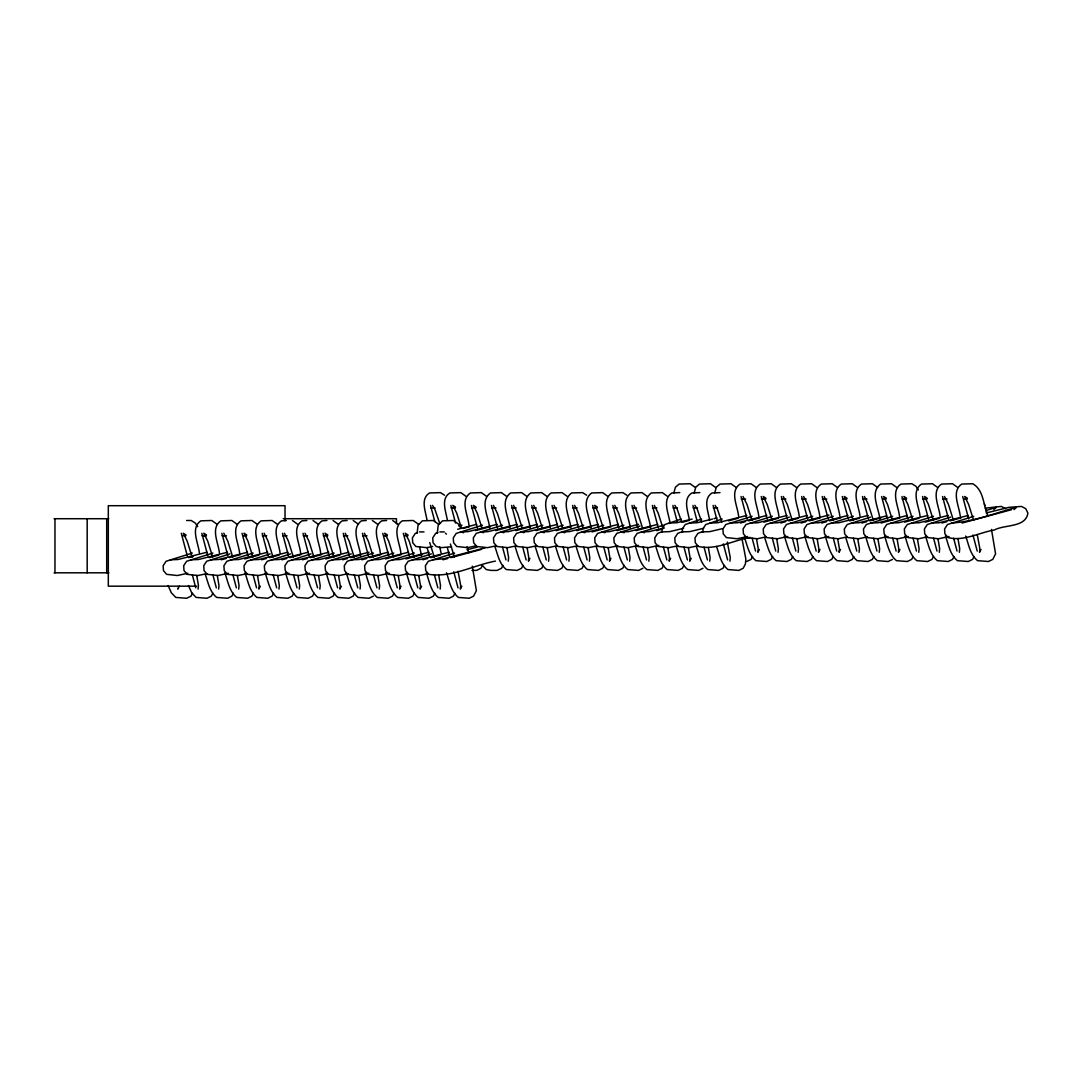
<?xml version="1.0" encoding="UTF-8"?>
<svg xmlns="http://www.w3.org/2000/svg" width="1082" height="1082" viewBox="0 0 1082 1082"><rect width="100%" height="100%" fill="white"/><g stroke="black" fill="none" stroke-linecap="round" stroke-linejoin="round"><path stroke-width="1.5" d="M673.788 493.054L675.452 487.198L679.131 484.073L690.086 483.735L695.361 487.509M694.13 493.054L695.78 487.198L699.472 484.073L710.428 483.735L715.689 487.509M714.675 493.054L716.325 487.198L720.017 484.073L730.972 483.735L736.233 487.509M178.192 588.162L177.759 589.095L179.247 586.214M198.087 589.095L198.439 585.524L196.735 575.408M218.632 589.095L218.983 585.524L217.279 575.408M238.689 589.095L239.041 585.524L237.323 575.408M278.967 589.095L279.318 585.524L277.614 575.408M299.295 589.095L299.66 585.524L297.942 575.408M319.839 589.095L320.204 585.524L318.487 575.408M360.063 589.095L360.414 585.524L358.71 575.408M379.241 589.095L379.593 585.524L377.875 575.408M440.158 589.095L440.509 585.524L438.805 575.408M508.27 561.22L508.621 557.649L506.903 547.533M548.56 561.22L548.912 557.649L547.194 547.533M568.889 561.22L569.24 557.649L567.523 547.533M589.433 561.22L589.785 557.649L588.067 547.533M629.656 561.22L630.008 557.649L628.29 547.533M648.821 561.22L649.173 557.649L647.469 547.533M709.751 561.22L710.103 557.649L708.385 547.533M729.917 561.22L730.269 557.649L727.32 542.055M778.039 552.32L778.391 548.75L776.687 538.647M798.164 552.32L798.516 548.75L796.798 538.647M859.081 552.32L859.433 548.75L857.728 538.647M879.26 552.32L879.612 548.75L877.894 538.647M918.753 552.32L919.105 548.75L917.401 538.647M939.298 552.32L939.649 548.75L937.945 538.647M959.355 552.32L959.707 548.75L957.989 538.647M192.515 593.261L191.014 596.128L186.672 598.265L175.798 597.426L171.348 592.801L168.143 585.551M212.843 593.261L211.355 596.128L207.014 598.265L196.126 597.426L191.69 592.801L188.484 585.551M233.387 593.261L231.9 596.128L227.558 598.265L216.671 597.426C209.638 591.786 208.123 582.414 205.255 574.353M253.431 593.261L251.944 596.128L247.602 598.265L236.715 597.426C229.303 591.381 227.896 581.332 224.826 572.797M260.343 586.214L258.855 589.095L259.207 585.524L257.489 575.408M273.611 593.261L272.109 596.128L267.768 598.265L256.894 597.426C249.469 591.381 248.062 581.332 244.992 572.797M293.722 593.261L292.235 596.128L287.893 598.265L277.006 597.426C269.58 591.381 268.187 581.332 265.117 572.797M314.05 593.261L312.563 596.128L308.221 598.265L297.334 597.426C289.922 591.381 288.515 581.332 285.445 572.797M334.595 593.261L333.107 596.128L328.766 598.265L317.878 597.426C310.466 591.381 309.06 581.332 305.99 572.797M341.385 586.214L339.897 589.095L340.248 585.524L338.531 575.408M354.639 593.261L353.151 596.128L348.81 598.265L337.936 597.426C330.51 591.381 329.104 581.332 326.034 572.797M393.983 593.261L392.495 596.128L388.154 598.265L377.28 597.426C369.855 591.381 368.448 581.332 365.378 572.797M401.057 586.214L399.569 589.095L399.921 585.524L398.203 575.408M414.325 593.261L412.824 596.128L408.482 598.265L397.608 597.426C390.183 591.381 388.776 581.332 385.706 572.797M421.601 586.214L420.114 589.095L420.465 585.524L418.748 575.408M434.869 593.261L433.368 596.128L429.027 598.265L418.152 597.426C410.727 591.381 409.321 581.332 406.25 572.797M454.913 593.261L453.426 596.128L449.084 598.265L438.196 597.426C430.771 591.381 429.378 581.332 426.308 572.797M461.825 586.214L460.337 589.095L460.689 585.524L458.051 571.296M482.423 565.399L480.935 568.266L476.594 570.403L471.995 570.403M502.968 565.399L501.48 568.266L497.138 570.403L490.998 570.403L486.264 569.551L481.815 564.926M523.025 565.399L521.524 568.266L517.182 570.403L506.308 569.551C499.275 563.911 497.761 554.552 494.893 546.491M529.937 558.353L528.435 561.22L528.787 557.649L527.083 547.533M543.191 565.399L541.703 568.266L537.362 570.403L526.474 569.551C519.441 563.911 517.926 554.552 515.059 546.491M563.303 565.399L561.815 568.266L557.473 570.403L546.599 569.551C539.553 563.911 538.052 554.552 535.171 546.491M583.631 565.399L582.143 568.266L577.802 570.403L566.927 569.551C559.894 563.911 558.38 554.552 555.512 546.491M604.175 565.399L602.688 568.266L598.346 570.403L587.472 569.551C580.439 563.911 578.924 554.552 576.057 546.491M610.965 558.353L609.477 561.22L609.829 557.649L608.125 547.533M624.233 565.399L622.745 568.266L618.404 570.403L607.516 569.551C600.483 563.911 598.968 554.552 596.101 546.491M663.577 565.399L662.089 568.266L657.748 570.403L646.86 569.551C639.827 563.911 638.312 554.552 635.445 546.491M670.651 558.353L669.149 561.22L669.501 557.649L667.797 547.533M683.905 565.399L682.417 568.266L678.076 570.403L667.188 569.551C660.155 563.911 658.64 554.552 655.773 546.491M691.195 558.353L689.694 561.22L690.045 557.649L688.341 547.533M724.494 565.399L723.006 568.266L718.664 570.403L707.79 569.551C700.744 563.911 699.243 554.552 696.362 546.491M752.572 556.5L751.084 559.367L746.742 561.504M759.361 549.453L757.873 552.32L758.225 548.75L756.507 538.647M772.629 556.5L771.128 559.367L766.786 561.504L755.912 560.665C748.879 555.012 747.364 545.653 744.497 537.592M792.795 556.5L791.307 559.367L786.966 561.504L776.078 560.665C769.045 555.012 767.53 545.653 764.663 537.592M812.907 556.5L811.419 559.367L807.077 561.504L796.203 560.665C788.778 554.62 787.371 544.571 784.301 536.036M819.98 549.453L818.492 552.32L818.844 548.75L817.126 538.647M833.235 556.5L831.747 559.367L827.405 561.504L816.531 560.665C809.106 554.62 807.699 544.571 804.629 536.036M840.525 549.453L839.037 552.32L839.389 548.75L837.671 538.647M853.793 556.5L852.291 559.367L847.95 561.504L837.076 560.665C829.651 554.62 828.244 544.571 825.174 536.036M873.837 556.5L872.349 559.367L868.007 561.504L857.12 560.665C850.087 555.012 848.572 545.653 845.705 537.592M899.913 549.453L898.425 552.32L898.777 548.75L897.073 538.647M913.181 556.5L911.693 559.367L907.352 561.504L896.464 560.665C889.039 554.62 887.632 544.571 884.576 536.036M933.509 556.5L932.021 559.367L927.68 561.504L916.792 560.665C909.38 554.62 907.974 544.571 904.904 536.036M954.053 556.5L952.566 559.367L948.224 561.504L937.337 560.665C929.925 554.62 928.518 544.571 925.448 536.036M974.098 556.5L972.61 559.367L968.268 561.504L957.394 560.665C949.969 554.62 948.562 544.571 945.492 536.036M981.009 549.453L979.521 552.32L979.873 548.75L977.235 534.535M993.871 509.595L996.184 507.363L985.702 510.636M1014.037 509.595L1016.363 507.363C995.048 513.071 973.827 521.713 951.714 523.012M373.331 596.128L368.989 598.265L358.101 597.426C350.676 591.381 349.283 581.332 346.213 572.797M642.911 568.266L638.569 570.403L627.695 569.551C620.649 563.911 619.147 554.552 616.267 546.491M702.962 568.266L698.62 570.403L687.733 569.551C680.7 563.911 679.185 554.552 676.318 546.491M892.515 559.367L888.173 561.504L877.299 560.665C869.874 554.62 868.467 544.571 865.397 536.036M417.544 532.533L415.299 533.412L412.391 537.876L412.729 542.731L415.853 546.478L426.606 547.654L432.624 546.464M437.885 532.533L435.64 533.412L432.732 537.876L433.057 542.731L436.181 546.478L440.929 547.654L451.6 546.762M662.143 531.641L657.653 533.412L654.745 537.876L655.083 542.731L658.208 546.478L668.96 547.654L677.9 545.761M682.201 531.641L677.711 533.412L674.803 537.876L675.127 542.731L678.252 546.478L689.004 547.654L697.958 545.761M702.367 531.641L697.876 533.412L694.969 537.876L695.293 542.731L698.431 546.478C715.986 550.427 733.109 540.351 750.191 537.429M495.434 561.098C473.429 565.237 451.478 577.91 428.837 574.339L425.713 570.606L425.388 565.737L428.296 561.288L454.589 553.064M681.281 519.076L664.903 524.513L661.995 528.976L662.225 532.222M701.623 519.076L685.244 524.513L682.336 528.976L682.553 532.222M722.167 519.076L705.789 524.513L702.881 528.976L703.097 532.222M229.884 553.903L206.648 561.288L203.741 565.737L204.065 570.606L207.189 574.339L217.942 575.529L228.356 573.284M270.175 553.903L246.926 561.288L244.018 565.737L244.343 570.606L247.48 574.339L258.233 575.529L267.173 573.636M290.503 553.903L267.268 561.288L264.346 565.737L264.684 570.606L267.809 574.339L278.561 575.529L288.975 573.284M311.048 553.903L287.812 561.288L284.904 565.737L285.229 570.606L288.353 574.339L299.105 575.529L309.52 573.284M351.271 553.903L328.022 561.288L325.114 565.737L325.439 570.606L328.576 574.339L339.329 575.529L348.269 573.636M431.366 553.903L408.117 561.288L405.209 565.737L405.534 570.606L408.671 574.339L419.424 575.529L428.364 573.636M485.277 547.803L443.755 558.731L432.53 559.786M640.03 526.041L616.781 533.412L613.873 537.876L614.197 542.731L617.335 546.478L628.074 547.654L638.488 545.409M789.373 517.142L766.124 524.513L763.216 528.976L763.54 533.845L766.665 537.578L777.417 538.755L787.831 536.51M870.469 517.142L847.22 524.513L844.312 528.976L844.636 533.845L847.761 537.578L858.513 538.755L867.466 536.861M950.564 517.142L927.315 524.513L924.407 528.976L924.731 533.845L927.856 537.578L938.608 538.755L949.022 536.51M192.339 553.064L166.046 561.288L163.139 565.737L163.463 570.606L166.601 574.339L177.353 575.529L187.754 573.284M212.884 553.064L186.591 561.288L183.683 565.737L184.008 570.606L187.145 574.339L197.898 575.529L206.838 573.636M253.107 553.064L226.814 561.288L223.906 565.737L224.231 570.606L227.369 574.339L238.108 575.529L247.061 573.636M334.149 553.064L307.856 561.288L304.948 565.737L305.273 570.606L308.411 574.339L319.149 575.529L328.103 573.636M458.89 526.041L461.933 525.203M373.493 553.064L347.2 561.288L344.292 565.737L344.617 570.606L347.741 574.339L358.494 575.529L368.908 573.284M482.477 525.203L456.185 533.412L453.277 537.876L453.601 542.731L456.726 546.478L467.478 547.654L476.432 545.761M393.821 553.064L367.528 561.288L364.62 565.737L364.945 570.606L368.083 574.339L378.822 575.529L389.236 573.284M502.521 525.203L476.229 533.412L473.321 537.876L473.645 542.731L476.783 546.478L487.522 547.654L496.476 545.761M414.365 553.064L388.073 561.288L385.165 565.737L385.49 570.606L388.627 574.339L399.366 575.529L408.32 573.636M522.687 525.203L496.395 533.412L493.487 537.876L493.825 542.731L496.949 546.478L507.701 547.654L516.641 545.761M542.812 525.203L516.52 533.412L513.612 537.876L513.936 542.731L517.061 546.478L527.813 547.654L536.767 545.761M563.14 525.203L536.848 533.412L533.94 537.876L534.265 542.731L537.402 546.478L548.141 547.654L557.095 545.761M583.685 525.203L557.392 533.412L554.484 537.876L554.809 542.731L557.947 546.478L568.686 547.654L577.639 545.761M603.729 525.203L577.436 533.412L574.528 537.876L574.853 542.731L577.991 546.478L588.743 547.654L597.683 545.761M623.908 525.203L597.616 533.412L594.708 537.876L595.032 542.731L598.157 546.478L608.909 547.654L617.863 545.761M663.401 525.203L637.109 533.412L634.201 537.876L634.539 542.731L637.663 546.478L648.416 547.654L658.83 545.409M752.125 516.303L725.833 524.513L722.925 528.976L723.249 533.845L726.387 537.578L737.126 538.755L747.54 536.51M772.291 516.303L745.998 524.513L743.091 528.976L743.429 533.845L746.553 537.578L757.305 538.755L766.245 536.861M812.744 516.303L786.452 524.513L783.544 528.976L783.868 533.845L787.006 537.578L797.745 538.755L808.159 536.51M833.289 516.303L806.996 524.513L804.088 528.976L804.413 533.845L807.551 537.578L818.29 538.755L828.704 536.51M853.333 516.303L827.04 524.513L824.132 528.976L824.457 533.845L827.595 537.578L838.347 538.755L847.287 536.861M892.677 516.303L866.384 524.513L863.477 528.976L863.801 533.845L866.939 537.578L877.678 538.755L888.092 536.51M913.005 516.303L886.713 524.513L883.805 528.976L884.143 533.845L887.267 537.578L898.019 538.755L908.434 536.51M933.55 516.303L907.257 524.513L904.349 528.976L904.687 533.845L907.812 537.578L918.564 538.755L927.504 536.861M973.773 516.303L947.48 524.513L944.572 528.976L944.897 533.845L948.035 537.578C963.71 541.582 979.061 532.574 994.331 530.018C1004.529 524.364 1025.831 527.827 1027.9 513.084L1025.763 508.702L1021.462 506.417L1008.938 507.363L986.148 512.976M188.66 557.636L193.435 556.351M209.205 557.636L218.753 555.066M221.296 559.786L226.07 558.501M229.249 557.636L240.393 554.633M244.654 558.934L258.977 555.066M261.574 559.786L266.348 558.501M269.54 557.636L279.088 555.066M281.915 559.786L286.689 558.501M289.868 557.636L301.012 554.633M302.46 559.786L307.234 558.501M310.412 557.636L321.557 554.633M325.682 558.934L340.019 555.066M342.669 559.786L347.444 558.501M350.636 557.636L360.184 555.066M463.015 528.476L469.385 526.758M361.848 559.786L366.622 558.501M369.801 557.636L380.945 554.633M475.607 530.626L489.93 526.758M385.368 558.934L401.273 554.633M495.651 530.626L509.974 526.758M405.912 558.934L421.818 554.633M515.83 530.626L530.153 526.758M422.764 559.786L427.552 558.501M430.731 557.636L440.279 555.066M535.942 530.626L550.265 526.758M442.944 559.786L447.718 558.501M450.896 557.636L481.138 549.48M556.27 530.626L570.593 526.758M576.814 530.626L591.137 526.758M592.084 531.925L611.195 526.758M617.038 530.626L629.765 527.191M636.202 530.626L650.539 526.758M682.742 522.16L689.112 520.442M656.544 530.626L662.901 528.909M728.389 520.875L737.938 518.292M740.48 523.025L745.255 521.727M748.446 520.875L759.578 517.872M763.838 522.16L778.161 518.292M780.771 523.025L785.546 521.727M788.724 520.875L798.273 518.292M801.099 523.025L805.874 521.727M809.066 520.875L820.197 517.872M821.644 523.025L826.418 521.727M829.61 520.875L840.741 517.872M849.654 520.875L859.203 518.292M861.867 523.025L866.641 521.727M869.82 520.875L880.964 517.872M881.032 523.025L900.143 517.872M904.552 522.16L918.875 518.292M925.096 522.16L939.419 518.292M941.962 523.025L946.736 521.727M949.915 520.875L961.059 517.872M962.128 523.025L1011.481 509.703M207 552.239L177.962 559.516L170.28 559.786M227.545 552.239L198.506 559.516L190.824 559.786M247.589 552.239L218.55 559.516L210.882 559.786M267.754 552.239L238.716 559.516L231.048 559.786M287.88 552.239L258.841 559.516L251.159 559.786M308.208 552.239L279.17 559.516L271.487 559.786M328.752 552.239L299.714 559.516L292.032 559.786M348.796 552.239L319.758 559.516L312.089 559.786M368.976 552.239L339.937 559.516L332.255 559.786M476.58 524.364L457.632 529.287M388.14 552.239L359.102 559.516L351.434 559.786M497.125 524.364L468.087 531.641L460.418 531.911L463.569 532.696M408.469 552.239L379.43 559.516L371.762 559.786M517.169 524.364L488.131 531.641L480.462 531.911L483.627 532.696M429.013 552.239L399.975 559.516L392.306 559.786M537.348 524.364L508.31 531.641L500.628 531.911L503.793 532.696M449.071 552.239L420.032 559.516L412.35 559.786M557.46 524.364L528.422 531.641L520.753 531.911L523.904 532.696M577.788 524.364L548.75 531.641L541.081 531.911L544.246 532.696M598.332 524.364L569.294 531.641L561.626 531.911L564.79 532.696M618.39 524.364L589.352 531.641L581.67 531.911L584.835 532.696M638.556 524.364L609.518 531.641L601.849 531.911L605 532.696M657.734 524.364L628.696 531.641L621.014 531.911L624.179 532.696M746.729 515.478L717.691 522.741L710.022 523.012M766.773 515.478L737.735 522.741L730.066 523.012M786.952 515.478L757.914 522.741L750.232 523.012M807.064 515.478L778.026 522.741L770.357 523.012M828.961 515.059L798.354 522.741L790.685 523.012M847.936 515.478L818.898 522.741L811.229 523.012M867.994 515.478L838.956 522.741L831.274 523.012M886.604 515.884L859.122 522.741L851.453 523.012M907.338 515.478L878.3 522.741L870.618 523.012M927.666 515.478L898.628 522.741L890.946 523.012M948.211 515.478L919.173 522.741L911.49 523.012M968.255 515.478L939.217 522.741L931.548 523.012M466.951 549.737L477.027 547.154M713.985 518.684L716.96 517.913M692.155 519.076L676.818 522.741L669.136 523.012M664.362 527.962L649.024 531.641L641.342 531.911L644.507 532.696M712.497 519.076L697.146 522.741L689.477 523.012M683.594 528.3L669.569 531.641L661.886 531.911M703.652 528.3L689.613 531.641L681.944 531.911M722.506 528.625L709.792 531.641L702.11 531.911M985.215 508.148L1001.283 506.417L1005.597 508.702M286.324 520.496L281.482 520.834C270.838 528.124 279.075 542.988 280.035 552.943M306.869 520.496L302.04 520.834C291.383 528.124 299.619 542.988 300.58 552.943M326.926 520.496L322.084 520.834C311.427 528.124 319.663 542.988 320.637 552.943M347.092 520.496L342.25 520.834C331.606 528.124 339.843 542.988 340.803 552.943M366.257 520.496L361.429 520.834C350.284 529.003 359.63 544.922 360.685 555.729M386.599 520.496L381.757 520.834C371.099 528.124 379.336 542.988 380.309 552.943M679.78 492.621L671.881 492.959C661.602 499.803 669.001 513.977 670.083 523.512M699.838 492.621L691.939 492.959C682.404 498.883 688.233 511.745 689.423 520.388M720.003 492.621L712.105 492.959C702.583 498.883 708.412 511.745 709.603 520.388M741.251 499.045L745.62 499.045M761.417 499.045L765.799 499.045M781.542 499.045L785.911 499.045M801.87 499.045L806.239 499.045M822.415 499.045L826.783 499.045M842.459 499.045L846.841 499.045M862.638 499.045L867.007 499.045M883.264 499.045L886.172 499.045M902.131 499.045L906.513 499.045M922.676 499.045L927.058 499.045M942.733 499.045L947.102 499.045M964.36 499.045L967.267 499.045M430.717 507.945L435.099 507.945M451.059 507.945L455.427 507.945M471.603 507.945L475.972 507.945M491.647 507.945L496.016 507.945M511.813 507.945L516.195 507.945M531.938 507.945L536.307 507.945M552.266 507.945L556.635 507.945M572.811 507.945L577.179 507.945M592.855 507.945L597.223 507.945M613.034 507.945L617.403 507.945M632.199 507.945L636.568 507.945M652.527 507.945L656.909 507.945M673.072 507.945L677.454 507.945M693.129 507.945L697.498 507.945M713.295 507.945L717.664 507.945M54.1 518.724L108.741 518.724M283.227 518.724L396.458 518.724L396.458 523.796M186.645 520.496L191.23 520.496L195.301 523.079L197.695 526.663M419.532 531.911L423.995 531.911M439.874 531.911L444.323 531.911M182.926 535.806L185.847 535.806M202.009 535.806L206.392 535.806M222.053 535.806L226.436 535.806M243.693 535.806L246.601 535.806M262.344 535.806L266.727 535.806M282.673 535.806L287.055 535.806M303.217 535.806L307.599 535.806M323.275 535.806L327.643 535.806M343.44 535.806L347.822 535.806M362.619 535.806L366.987 535.806M384.408 535.806L387.315 535.806M404.952 535.806L407.86 535.806M54.1 572.811L108.876 572.811M196.667 586.173L108.308 586.173L108.308 505.7L285.026 505.7L285.026 520.78M967.376 498.18L964.671 496.462L968.606 504.347L973.597 520.361M927.152 498.18L924.447 496.462L928.397 504.347L933.374 520.361M906.608 498.18L903.903 496.462L907.852 504.347L912.829 520.361M886.28 498.18L883.575 496.462L887.511 504.347L892.501 520.361M846.936 498.18L844.231 496.462L848.166 504.347L853.157 520.361M765.894 498.18L763.189 496.462L767.138 504.347L772.115 520.361M626.857 495.218L622.799 492.621L611.844 492.959C601.186 500.249 609.423 515.127 610.383 525.081M586.647 495.218L582.576 492.621L571.621 492.959C560.476 501.142 569.822 517.061 570.877 527.867M597.332 507.079L594.627 505.348L598.562 513.247L603.174 527.867M476.08 507.079L473.361 505.348L477.311 513.247L481.909 527.867M444.553 495.218L440.482 492.621L429.527 492.959C420.005 498.883 425.835 511.745 427.025 520.388M455.536 507.079L452.817 505.348L456.766 513.247L461.365 527.867M392.712 520.496L397.973 524.27M407.968 534.941L405.25 533.223L409.199 541.122L414.19 557.122M372.384 520.496L377.645 524.27M387.424 534.941L384.705 533.223L388.654 541.122L393.645 557.122M353.205 520.496L358.48 524.27M333.04 520.496L338.301 524.27M312.996 520.496L318.257 524.27M327.751 534.941L325.033 533.223L328.982 541.122L333.973 557.122M292.451 520.496L297.712 524.27M246.71 534.941L243.991 533.223L247.94 541.122L252.931 557.122M206.486 534.941L203.781 533.223L207.73 541.122L212.708 557.122M185.942 534.941L183.237 533.223L187.186 541.122L192.163 557.122M957.759 487.509L952.498 483.735L941.543 484.073C930.885 491.35 939.122 506.227 940.096 516.182M937.715 487.509L932.441 483.735L921.485 484.073C910.841 491.35 919.078 506.227 920.038 516.182M944.491 496.462L948.441 504.347L953.431 520.361M896.843 487.509L891.568 483.735L880.613 484.073C869.468 492.242 878.814 508.161 879.869 518.968M877.664 487.509L872.403 483.735L861.448 484.073C850.79 491.35 859.027 506.227 859.987 516.182M857.499 487.509L852.224 483.735L841.269 484.073C830.611 491.35 838.848 506.227 839.821 516.182M864.396 496.462L868.346 504.347L873.336 520.361M837.441 487.509L832.18 483.735L821.224 484.073C810.567 491.35 818.803 506.227 819.777 516.182M816.896 487.509L811.635 483.735L800.68 484.073C790.022 491.35 798.259 506.227 799.233 516.182M824.173 496.462L828.122 504.347L833.113 520.361M796.568 487.509L791.307 483.735L780.352 484.073C769.694 491.35 777.931 506.227 778.891 516.182M803.628 496.462L807.578 504.347L812.568 520.361M776.457 487.509L771.182 483.735L760.227 484.073C749.583 491.35 757.819 506.227 758.78 516.182M783.3 496.462L787.25 504.347L792.24 520.361M756.277 487.509L751.016 483.735L740.061 484.073C729.403 491.35 737.64 506.227 738.614 516.182M743.009 496.462L746.959 504.347L751.949 520.361M715.067 505.348L717.312 508.919L721.87 521.957M694.887 505.348L697.133 508.919L701.704 521.957M667.567 496.408L662.292 492.621L651.337 492.959C640.192 501.142 649.552 517.061 650.593 527.867M674.843 505.348L677.089 508.919L681.66 521.957M647.239 496.408L641.964 492.621L631.009 492.959C619.864 501.142 629.21 517.061 630.265 527.867M654.299 505.348L658.248 513.247L662.847 527.867M633.971 505.348L637.907 513.247L642.505 527.867M607.895 496.408L602.62 492.621L591.665 492.959C580.52 501.142 589.866 517.061 590.921 527.867M614.792 505.348L618.742 513.247L623.34 527.867M567.293 496.408L562.031 492.621L551.076 492.959C539.932 501.142 549.277 517.061 550.332 527.867M574.569 505.348L578.518 513.247L583.117 527.867M546.965 496.408L541.703 492.621L530.748 492.959C519.603 501.142 528.949 517.061 530.004 527.867M554.025 505.348L557.974 513.247L562.572 527.867M526.853 496.408L521.578 492.621L510.623 492.959C499.478 501.142 508.838 517.061 509.879 527.867M533.697 505.348L537.646 513.247L542.244 527.867M506.674 496.408L501.412 492.621L490.457 492.959C479.312 501.142 488.658 517.061 489.713 527.867M513.585 505.348L517.534 513.247L522.133 527.867M486.63 496.408L481.368 492.621L470.413 492.959C459.755 500.249 467.992 515.127 468.966 525.081M493.406 505.348L497.355 513.247L501.953 527.867M466.085 496.408L460.824 492.621L449.869 492.959C440.333 498.883 446.163 511.745 447.353 520.388M432.489 505.348L434.734 508.919L439.779 523.512M438.575 524.27L433.3 520.496L422.345 520.834L418.058 525.257L417.111 533.142M445.473 533.223L446.406 534.143M418.518 524.27L413.256 520.496L402.301 520.834C391.643 528.124 399.88 542.988 400.854 552.943M364.377 533.223L368.326 541.122L373.317 557.122M345.212 533.223L349.161 541.122L354.139 557.122M304.989 533.223L308.938 541.122L313.929 557.122M277.384 524.27L272.109 520.496L261.154 520.834C250.51 528.124 258.747 542.988 259.707 552.943M284.444 533.223L288.394 541.122L293.384 557.122M257.259 524.27L251.998 520.496L241.043 520.834C230.385 528.124 238.622 542.988 239.595 552.943M264.116 533.223L268.065 541.122L273.043 557.122M237.093 524.27L231.832 520.496L220.877 520.834C210.219 528.124 218.456 542.988 219.416 552.943M217.049 524.27L211.774 520.496L200.819 520.834C190.175 528.124 198.412 542.988 199.372 552.943M223.825 533.223L227.775 541.122L232.765 557.122M918.361 489.903L915.967 486.318L911.896 483.735L900.941 484.073C890.297 491.35 898.533 506.227 899.494 516.182M460.54 527.867L458.741 524.27L453.48 520.496L442.524 520.834L438.224 525.257L437.277 533.142M987.947 515.871C983.254 505.416 983.876 489.808 972.664 483.735L961.709 484.073C951.051 491.35 959.288 506.227 960.261 516.182M450.41 544.016L454.413 557.122M429.743 542.569L434.234 557.122M965.671 536.036C968.728 544.571 970.135 554.62 977.56 560.665L988.448 561.504L992.789 559.367L995.575 553.862L991.477 529.409M716.541 546.491C719.408 554.552 720.923 563.911 727.956 569.551L738.844 570.403L743.185 568.266L745.417 563.952L745.863 559.178L742.238 539.945M467.005 546.653L468.763 552.645M446.474 572.797C449.544 581.332 450.951 591.381 458.376 597.426L469.25 598.265L473.591 596.128L476.391 590.623L472.293 566.17M984.336 503.779L984.877 505.551M986.838 511.962L987.082 512.773M467.654 548.736L467.897 549.534M962.709 496.53L968.688 518.981M972.948 535.022L977.222 551.063M942.544 496.53L948.508 518.981M953.634 538.227L957.043 551.063M922.5 496.53L928.464 518.981M933.59 538.227L936.998 551.063M901.955 496.53L907.92 518.981M913.046 538.227L916.454 551.063M881.614 496.53L887.592 518.981M892.704 538.227L896.126 551.063M862.449 496.53L868.413 518.981M873.539 538.227L876.947 551.063M842.269 496.53L848.247 518.981M853.36 538.227L856.782 551.063M822.225 496.53L828.203 518.981M833.316 538.227L836.724 551.063M801.681 496.53L807.659 518.981M812.771 538.227L816.18 551.063M781.353 496.53L787.317 518.981M792.443 538.227L795.852 551.063M761.241 496.53L767.206 518.981M772.332 538.227L775.74 551.063M741.062 496.53L747.04 518.981M752.152 538.227L755.561 551.063M713.106 505.429L717.38 521.47M723.344 543.921L727.618 559.949M692.94 505.429L697.2 521.47M704.03 547.127L707.439 559.949M672.896 505.429L677.156 521.47M683.986 547.127L687.395 559.949M652.351 505.429L658.316 527.881M663.442 547.127L666.85 559.949M632.01 505.429L637.988 527.881M643.1 547.127L646.522 559.949M612.845 505.429L618.809 527.881M623.935 547.127L627.344 559.949M592.665 505.429L598.644 527.881M603.756 547.127L607.178 559.949M572.621 505.429L578.6 527.881M583.712 547.127L587.12 559.949M552.077 505.429L558.055 527.881M563.167 547.127L566.576 559.949M531.749 505.429L537.713 527.881M542.839 547.127L546.248 559.949M511.637 505.429L517.602 527.881M522.728 547.127L526.136 559.949M491.458 505.429L497.436 527.881M502.548 547.127L505.957 559.949M471.414 505.429L477.378 527.881M450.869 505.429L455.563 523.066M447.366 547.735L449.49 555.756M453.764 571.783L458.024 587.824M430.541 505.429L434.802 521.47M427.187 547.735L429.324 555.756M434.437 574.988L437.858 587.824M403.302 533.304L409.28 555.756M414.392 574.988L417.801 587.824M382.757 533.304L388.736 555.756M393.848 574.988L397.256 587.824M362.429 533.304L368.394 555.756M373.52 574.988L376.928 587.824M343.264 533.304L349.229 555.756M354.341 574.988L357.763 587.824M323.085 533.304L329.063 555.756M334.176 574.988L337.584 587.824M303.041 533.304L309.006 555.756M314.132 574.988L317.54 587.824M282.497 533.304L288.461 555.756M293.587 574.988L296.995 587.824M262.169 533.304L268.133 555.756M273.246 574.988L276.667 587.824M242.043 533.304L248.021 555.756M253.134 574.988L256.542 587.824M221.878 533.304L227.842 555.756M232.968 574.988L236.376 587.824M201.834 533.304L207.798 555.756M212.911 574.988L216.332 587.824M181.289 533.304L187.254 555.756M192.366 574.988L195.788 587.824M421.601 555.729L419.491 546.694M439.657 546.694L441.077 552.943M106.699 518.724L106.699 572.811M87.182 518.724L87.182 572.811M54.966 518.724L54.966 572.811"/></g></svg>
